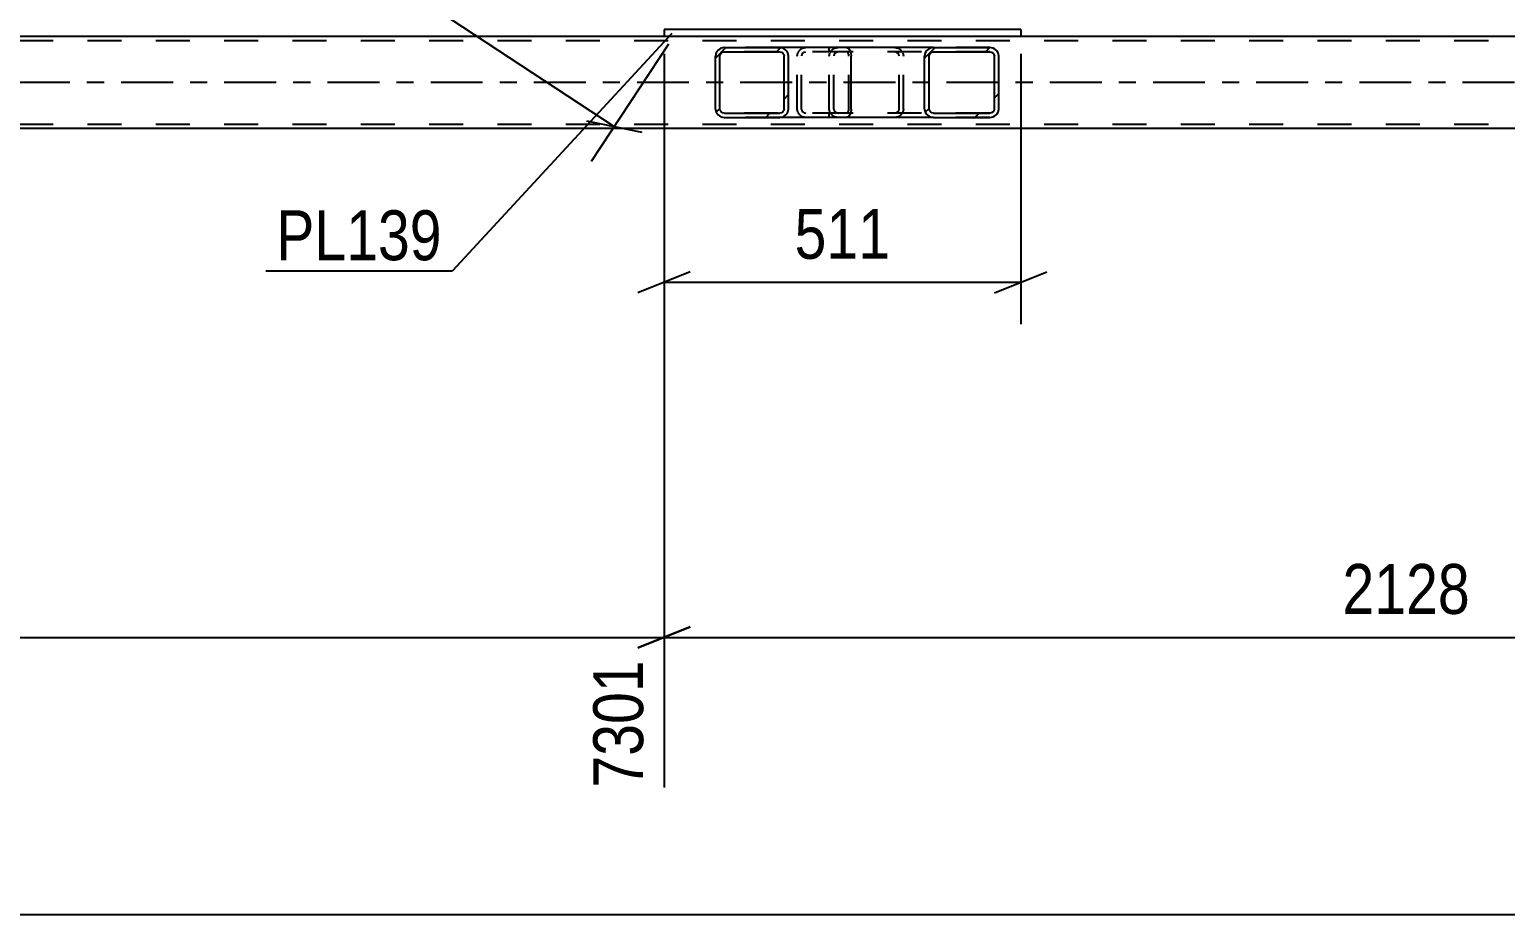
# Model space of a CAD drawing. Header units: millimetres. Extents: x -858 to 331, y -869 to -28.
# Drawn here: x -549.3 to -464.6, y -601.1 to -550.3 of the extents above; entities that cross this region are included whole.
import ezdxf

# ---------------------------------------------------------------- set-up
doc = ezdxf.new("R2010")
doc.units = ezdxf.units.MM
doc.linetypes.add('DXK_LINE_DOT2', pattern=[3.9198, 1.9599, -1.9599])
doc.linetypes.add('DXK_LINE_DOT3', pattern=[5.9187, 2.979, -0.9799, 0.9799, -0.9799])
doc.styles.add('Arial Narrow', font='ARIALN.TTF', dxfattribs={"height": 0.2})

# ---------------------------------------------------------------- blocks, each defined once
blk = doc.blocks.new('Part-570393797-6358 - 6084')
at = {"color": 2, "linetype": 'Continuous'}
for p, q in [((-492.406, -550.344), (-512.86, -550.344)), ((-512.86, -550.344), (-512.86, -550.744)), ((-492.406, -550.744), (-512.86, -550.744)), ((-492.406, -550.344), (-492.406, -550.744))]:
    blk.add_line(p, q, dxfattribs=at)
blk = doc.blocks.new('Part-570393797-6455 - 6084')
at = {"color": 7, "linetype": 'DXK_LINE_DOT2'}
for p, q in [((-97.122, -550.984), (-774.681, -550.984)), ((-492.406, -550.744), (-512.86, -550.744)), ((-97.122, -555.784), (-774.681, -555.784))]:
    blk.add_line(p, q, dxfattribs=at)
at = {"color": 2, "linetype": 'Continuous'}
for p, q in [((-512.86, -550.744), (-577.54, -550.744)), ((-427.725, -550.744), (-492.406, -550.744)), ((-97.122, -556.024), (-774.681, -556.024))]:
    blk.add_line(p, q, dxfattribs=at)
at = {"color": 7, "linetype": 'DXK_LINE_DOT3'}
blk.add_line((-97.122, -553.384), (-774.681, -553.384), dxfattribs=at)
blk = doc.blocks.new('Part-570393797-6654 - 6084')
at = {"linetype": 'Continuous'}
h = blk.add_hatch(dxfattribs=at)
h.set_pattern_fill('', scale=0.7, style=0, pattern_type=0)
h.set_pattern_definition([(45, (-497.8798, -555.0874), (-1.57154, 1.57154), [])])
h.paths.add_polyline_path([(-497.919, -554.904), (-497.88, -555.087), (-497.769, -555.243), (-497.603, -555.347), (-497.408, -555.384), (-494.173, -555.384), (-493.977, -555.347), (-493.812, -555.243), (-493.701, -555.087), (-493.662, -554.904), (-493.662, -551.864), (-493.701, -551.68), (-493.812, -551.524), (-493.977, -551.42), (-494.173, -551.384), (-497.408, -551.384), (-497.603, -551.42), (-497.769, -551.524), (-497.88, -551.68), (-497.919, -551.864)])
h.paths.add_polyline_path([(-497.644, -551.772), (-497.588, -551.694), (-497.506, -551.642), (-497.408, -551.624), (-494.173, -551.624), (-494.075, -551.642), (-493.992, -551.694), (-493.937, -551.772), (-493.917, -551.864), (-493.917, -554.904), (-493.937, -554.996), (-493.992, -555.073), (-494.075, -555.125), (-494.173, -555.144), (-497.408, -555.144), (-497.506, -555.125), (-497.588, -555.073), (-497.644, -554.996), (-497.663, -554.904), (-497.663, -551.864)])
at = {"color": 7, "linetype": 'DXK_LINE_DOT2'}
for p, q in [((-503.384, -551.864), (-503.345, -551.68)), ((-503.384, -554.904), (-503.384, -551.864)), ((-503.109, -551.772), (-503.129, -551.864)), ((-503.129, -554.904), (-503.129, -551.864)), ((-503.054, -551.694), (-503.109, -551.772)), ((-503.069, -551.42), (-502.873, -551.384)), ((-502.971, -551.642), (-503.054, -551.694)), ((-502.873, -551.624), (-502.971, -551.642)), ((-502.392, -551.384), (-502.873, -551.384)), ((-494.173, -551.624), (-502.873, -551.624)), ((-499.638, -551.384), (-499.443, -551.42)), ((-499.54, -551.642), (-499.638, -551.624)), ((-499.458, -551.694), (-499.54, -551.642)), ((-499.402, -551.772), (-499.458, -551.694)), ((-499.383, -551.864), (-499.402, -551.772)), ((-499.383, -554.904), (-499.383, -551.864)), ((-499.166, -551.68), (-499.127, -551.864)), ((-499.127, -554.904), (-499.127, -551.864)), ((-494.173, -551.384), (-497.408, -551.384)), ((-503.345, -555.087), (-503.384, -554.904)), ((-503.129, -554.904), (-503.109, -554.996)), ((-503.109, -554.996), (-503.054, -555.073)), ((-502.873, -555.384), (-503.069, -555.347)), ((-503.054, -555.073), (-502.971, -555.125)), ((-502.971, -555.125), (-502.873, -555.144)), ((-494.173, -555.144), (-502.873, -555.144)), ((-499.638, -555.144), (-499.54, -555.125)), ((-499.443, -555.347), (-499.638, -555.384)), ((-499.54, -555.125), (-499.458, -555.073)), ((-499.458, -555.073), (-499.402, -554.996)), ((-499.402, -554.996), (-499.383, -554.904)), ((-499.127, -554.904), (-499.166, -555.087)), ((-502.392, -555.384), (-502.873, -555.384)), ((-494.173, -555.384), (-497.408, -555.384))]:
    blk.add_line(p, q, dxfattribs=at)
at = {"color": 2, "linetype": 'Continuous'}
for p, q in [((-497.408, -551.384), (-502.392, -551.384)), ((-497.88, -551.68), (-497.919, -551.864)), ((-497.919, -554.904), (-497.919, -551.864)), ((-497.663, -551.864), (-497.644, -551.772)), ((-497.663, -554.904), (-497.663, -551.864)), ((-497.644, -551.772), (-497.588, -551.694)), ((-497.408, -551.384), (-497.603, -551.42)), ((-497.588, -551.694), (-497.506, -551.642)), ((-497.506, -551.642), (-497.408, -551.624)), ((-497.408, -551.384), (-494.173, -551.384)), ((-497.408, -551.624), (-494.173, -551.624)), ((-493.977, -551.42), (-494.173, -551.384)), ((-494.173, -551.624), (-494.075, -551.642)), ((-494.075, -551.642), (-493.992, -551.694)), ((-493.992, -551.694), (-493.937, -551.772)), ((-493.937, -551.772), (-493.917, -551.864)), ((-493.917, -554.904), (-493.917, -551.864)), ((-493.662, -551.864), (-493.701, -551.68)), ((-493.662, -554.904), (-493.662, -551.864)), ((-497.919, -554.904), (-497.88, -555.087)), ((-497.644, -554.996), (-497.663, -554.904)), ((-497.588, -555.073), (-497.644, -554.996)), ((-497.603, -555.347), (-497.408, -555.384)), ((-497.506, -555.125), (-497.588, -555.073)), ((-497.408, -555.144), (-497.506, -555.125)), ((-497.408, -555.144), (-494.173, -555.144)), ((-494.075, -555.125), (-494.173, -555.144)), ((-494.173, -555.384), (-493.977, -555.347)), ((-493.992, -555.073), (-494.075, -555.125)), ((-493.937, -554.996), (-493.992, -555.073)), ((-493.917, -554.904), (-493.937, -554.996)), ((-493.701, -555.087), (-493.662, -554.904)), ((-497.408, -555.384), (-502.392, -555.384)), ((-497.408, -555.384), (-494.173, -555.384))]:
    blk.add_line(p, q, dxfattribs=at)
at = {"color": 7, "linetype": 'DXK_LINE_DOT2'}
for centre, start, end in [((-502.893, -551.884), 110.75832, 155.68004), ((-499.619, -551.884), 24.31996, 69.24168), ((-502.893, -554.883), 204.31996, 249.24168), ((-499.619, -554.883), 290.75832, 335.68004)]:
    blk.add_arc(centre, 0.496, start, end, dxfattribs=at)
at = {"color": 2, "linetype": 'Continuous'}
for centre, start, end in [((-497.427, -551.884), 110.75832, 155.68005), ((-494.153, -551.884), 24.31995, 69.24168), ((-497.427, -554.883), 204.31995, 249.24168), ((-494.153, -554.883), 290.75832, 335.68005)]:
    blk.add_arc(centre, 0.496, start, end, dxfattribs=at)
blk = doc.blocks.new('Part-570393797-6673 - 6084')
at = {"linetype": 'Continuous'}
h = blk.add_hatch(dxfattribs=at)
h.set_pattern_fill('', scale=0.7, style=0, pattern_type=0)
h.set_pattern_definition([(45, (-509.8712, -555.0874), (-1.57154, 1.57154), [])])
h.paths.add_polyline_path([(-509.909, -554.904), (-509.871, -555.087), (-509.762, -555.243), (-509.599, -555.347), (-509.407, -555.384), (-506.222, -555.384), (-506.03, -555.347), (-505.867, -555.243), (-505.758, -555.087), (-505.72, -554.904), (-505.72, -551.864), (-505.758, -551.68), (-505.867, -551.524), (-506.03, -551.42), (-506.222, -551.384), (-509.407, -551.384), (-509.599, -551.42), (-509.762, -551.524), (-509.871, -551.68), (-509.909, -551.864)])
h.paths.add_polyline_path([(-509.639, -551.772), (-509.584, -551.694), (-509.503, -551.642), (-509.407, -551.624), (-506.222, -551.624), (-506.126, -551.642), (-506.045, -551.694), (-505.99, -551.772), (-505.971, -551.864), (-505.971, -554.904), (-505.99, -554.996), (-506.045, -555.073), (-506.126, -555.125), (-506.222, -555.144), (-509.407, -555.144), (-509.503, -555.125), (-509.584, -555.073), (-509.639, -554.996), (-509.658, -554.904), (-509.658, -551.864)])
at = {"color": 2, "linetype": 'Continuous'}
for p, q in [((-509.871, -551.68), (-509.909, -551.864)), ((-509.909, -554.904), (-509.909, -551.864)), ((-509.658, -551.864), (-509.639, -551.772)), ((-509.658, -554.904), (-509.658, -551.864)), ((-509.639, -551.772), (-509.584, -551.694)), ((-509.407, -551.384), (-509.599, -551.42)), ((-509.584, -551.694), (-509.503, -551.642)), ((-509.503, -551.642), (-509.407, -551.624)), ((-509.407, -551.384), (-506.222, -551.384)), ((-509.407, -551.624), (-506.222, -551.624)), ((-502.392, -551.384), (-506.222, -551.384)), ((-506.03, -551.42), (-506.222, -551.384)), ((-506.222, -551.624), (-506.126, -551.642)), ((-506.126, -551.642), (-506.045, -551.694)), ((-506.045, -551.694), (-505.99, -551.772)), ((-505.99, -551.772), (-505.971, -551.864)), ((-505.971, -554.904), (-505.971, -551.864)), ((-505.72, -551.864), (-505.758, -551.68)), ((-505.72, -554.904), (-505.72, -551.864)), ((-502.392, -551.384), (-502.288, -551.42)), ((-502.288, -551.42), (-502.2, -551.524)), ((-502.2, -551.524), (-502.142, -551.68)), ((-502.142, -551.68), (-502.121, -551.864)), ((-502.121, -554.904), (-502.121, -551.864)), ((-509.909, -554.904), (-509.871, -555.087)), ((-509.639, -554.996), (-509.658, -554.904)), ((-509.584, -555.073), (-509.639, -554.996)), ((-509.599, -555.347), (-509.407, -555.384)), ((-509.503, -555.125), (-509.584, -555.073)), ((-509.407, -555.144), (-509.503, -555.125)), ((-509.407, -555.144), (-506.222, -555.144)), ((-506.126, -555.125), (-506.222, -555.144)), ((-506.222, -555.384), (-506.03, -555.347)), ((-506.045, -555.073), (-506.126, -555.125)), ((-505.99, -554.996), (-506.045, -555.073)), ((-505.971, -554.904), (-505.99, -554.996)), ((-505.758, -555.087), (-505.72, -554.904)), ((-502.288, -555.347), (-502.392, -555.384)), ((-502.2, -555.243), (-502.288, -555.347)), ((-502.142, -555.087), (-502.2, -555.243)), ((-502.121, -554.904), (-502.142, -555.087)), ((-509.407, -555.384), (-506.222, -555.384)), ((-502.392, -555.384), (-506.222, -555.384))]:
    blk.add_line(p, q, dxfattribs=at)
at = {"color": 7, "linetype": 'DXK_LINE_DOT2'}
for p, q in [((-506.222, -551.384), (-509.407, -551.384)), ((-502.392, -551.624), (-509.407, -551.624)), ((-505.229, -551.864), (-505.191, -551.68)), ((-505.229, -554.904), (-505.229, -551.864)), ((-504.959, -551.772), (-504.978, -551.864)), ((-504.978, -554.904), (-504.978, -551.864)), ((-504.904, -551.694), (-504.959, -551.772)), ((-504.919, -551.42), (-504.726, -551.384)), ((-504.904, -551.694), (-504.882, -551.68)), ((-504.882, -551.68), (-504.822, -551.642)), ((-504.822, -551.642), (-504.726, -551.624)), ((-503.384, -551.624), (-503.384, -551.384)), ((-502.34, -551.642), (-502.392, -551.624)), ((-502.296, -551.694), (-502.34, -551.642)), ((-502.267, -551.772), (-502.296, -551.694)), ((-502.256, -551.864), (-502.267, -551.772)), ((-502.256, -554.904), (-502.256, -551.864)), ((-502.392, -555.144), (-509.407, -555.144)), ((-505.191, -555.087), (-505.229, -554.904)), ((-504.978, -554.904), (-504.959, -554.996)), ((-504.959, -554.996), (-504.904, -555.073)), ((-504.726, -555.384), (-504.919, -555.347)), ((-504.904, -555.073), (-504.882, -555.087)), ((-504.882, -555.087), (-504.822, -555.125)), ((-504.822, -555.125), (-504.726, -555.144)), ((-503.384, -555.384), (-503.384, -555.144)), ((-502.392, -555.144), (-502.34, -555.125)), ((-502.34, -555.125), (-502.296, -555.073)), ((-502.296, -555.073), (-502.267, -554.996)), ((-502.267, -554.996), (-502.256, -554.904)), ((-506.222, -555.384), (-509.407, -555.384))]:
    blk.add_line(p, q, dxfattribs=at)
at = {"color": 2, "linetype": 'Continuous'}
for centre, start, end in [((-509.421, -551.879), 111.1941, 156.15059), ((-506.208, -551.879), 23.84941, 68.8059), ((-509.421, -554.888), 203.84941, 248.8059), ((-506.208, -554.888), 291.1941, 336.15059)]:
    blk.add_arc(centre, 0.492, start, end, dxfattribs=at)
at = {"color": 7, "linetype": 'DXK_LINE_DOT2'}
for centre, start, end in [((-504.741, -551.879), 111.19411, 156.1506), ((-504.741, -554.888), 203.8494, 248.80589)]:
    blk.add_arc(centre, 0.492, start, end, dxfattribs=at)
blk = doc.blocks.new('StraightDimension-570393797-7112 - 6084')
at = {"color": 7, "linetype": 'Continuous'}
for p, q in [((-512.86, -551.744), (-512.86, -593.831)), ((-511.36, -584.619), (-514.36, -585.819)), ((-512.86, -585.219), (-427.725, -585.219))]:
    blk.add_line(p, q, dxfattribs=at)
at = {"color": 0}
blk.add_wipeout([(-466.036, -584.469), (-466.036, -580.269), (-474.549, -580.269), (-474.549, -584.469)], dxfattribs=at)
at = {"color": 3, "style": 'Arial Narrow'}
blk.add_text('2128', height=2.8633, dxfattribs=at).set_placement((-473.949, -583.869))
blk = doc.blocks.new('StraightDimension-570393797-6914 - 6084')
at = {"color": 7, "linetype": 'Continuous'}
blk.add_line((-793.944, -601.111), (-96.483, -601.111), dxfattribs=at)
blk = doc.blocks.new('StraightDimension-570393797-7034 - 6084')
at = {"color": 7, "linetype": 'Continuous'}
for p, q in [((-545.749, -529.38), (-550.179, -536.114)), ((-547.277, -534.432), (-550.443, -533.786)), ((-548.86, -534.109), (-515.72, -555.908)), ((-512.609, -551.179), (-517.039, -557.913)), ((-517.303, -555.585), (-514.137, -556.231))]:
    blk.add_line(p, q, dxfattribs=at)
at = {"color": 0}
blk.add_wipeout([(-529.086, -546.219), (-526.778, -542.71), (-532.362, -539.036), (-534.67, -542.545)], dxfattribs=at)
at = {"color": 3, "style": 'Arial Narrow'}
blk.add_text('992', height=2.8633, rotation=-33.33468, dxfattribs=at).set_placement((-533.839, -542.374))
blk = doc.blocks.new('StraightDimension-570393797-7120 - 6084')
at = {"color": 7, "linetype": 'Continuous'}
for p, q in [((-512.86, -551.744), (-512.86, -593.831)), ((-514.36, -585.819), (-511.36, -584.619)), ((-597.994, -585.219), (-512.86, -585.219))]:
    blk.add_line(p, q, dxfattribs=at)
at = {"color": 0, "linetype": 'Continuous'}
blk.add_wipeout([(-513.46, -585.919), (-517.66, -585.919), (-517.66, -594.431), (-513.46, -594.431)], dxfattribs=at)
at = {"color": 3, "linetype": 'Continuous', "style": 'Arial Narrow'}
blk.add_text('7301', height=2.8633, rotation=90.00021, dxfattribs=at).set_placement((-514.06, -593.831))
blk = doc.blocks.new('StraightDimension-570393797-7676 - 6084')
at = {"color": 7, "linetype": 'Continuous'}
for p, q in [((-512.86, -551.744), (-512.86, -567.247)), ((-492.406, -551.744), (-492.406, -567.247)), ((-511.36, -564.247), (-514.36, -565.447)), ((-493.906, -565.447), (-490.906, -564.247)), ((-512.86, -564.847), (-492.406, -564.847))]:
    blk.add_line(p, q, dxfattribs=at)
at = {"color": 0}
blk.add_wipeout([(-499.291, -564.097), (-499.291, -559.897), (-505.975, -559.897), (-505.975, -564.097)], dxfattribs=at)
at = {"color": 3, "style": 'Arial Narrow'}
blk.add_text('511', height=2.8633, dxfattribs=at).set_placement((-505.375, -563.497))
blk = doc.blocks.new('Mark-570393797-6354 - 6084')
at = {"color": 30, "linetype": 'Continuous'}
for p in [(-512.42, -550.578), (-535.706, -564.179)]:
    blk.add_line(p, (-525.003, -564.179), dxfattribs=at)
at = {"color": 0}
blk.add_wipeout([(-525.603, -563.579), (-525.603, -560.579), (-535.106, -560.579), (-535.106, -563.579)], dxfattribs=at)
blk.add_wipeout([(-525.603, -563.579), (-525.603, -560.579), (-535.106, -560.579), (-535.106, -563.579)], dxfattribs=at)
at = {"color": 3, "style": 'Arial Narrow'}
blk.add_text('PL139', height=2.8633, dxfattribs=at).set_placement((-535.106, -563.579))

msp = doc.modelspace()

# ---------------------------------------------------------------- block references
for name in ['Part-570393797-6455 - 6084', 'Part-570393797-6358 - 6084', 'Part-570393797-6673 - 6084', 'Part-570393797-6654 - 6084']:
    msp.add_blockref(name, (0, 0))

# ---------------------------------------------------------------- next in the draw order: block references
msp.add_blockref('StraightDimension-570393797-7112 - 6084', (0, 0))

# ---------------------------------------------------------------- next in the draw order: block references
for name in ['StraightDimension-570393797-7034 - 6084', 'StraightDimension-570393797-6914 - 6084']:
    msp.add_blockref(name, (0, 0))

# ---------------------------------------------------------------- next in the draw order: block references
msp.add_blockref('StraightDimension-570393797-7120 - 6084', (0, 0))

# ---------------------------------------------------------------- next in the draw order: block references
msp.add_blockref('StraightDimension-570393797-7676 - 6084', (0, 0))

# ---------------------------------------------------------------- next in the draw order: block references
msp.add_blockref('Mark-570393797-6354 - 6084', (0, 0))

doc.saveas('drawing.dxf')
